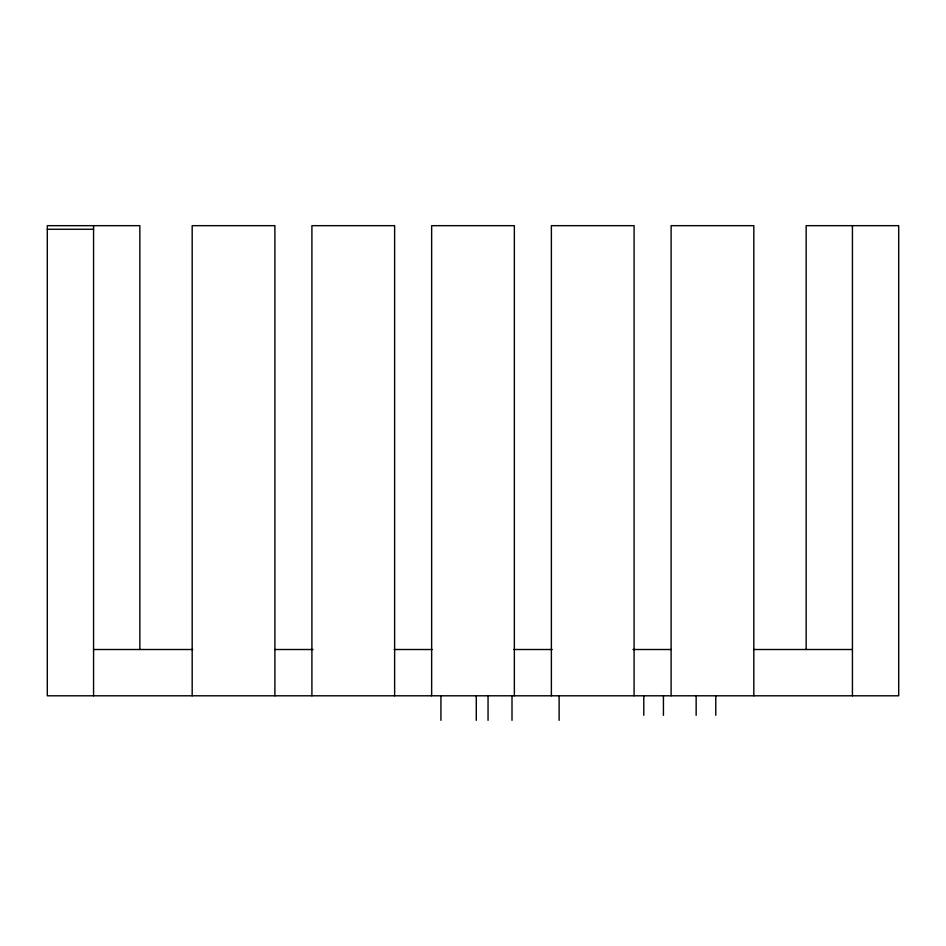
<?xml version="1.0" encoding="UTF-8"?>
<svg xmlns="http://www.w3.org/2000/svg" width="946" height="946" viewBox="0 0 946 946"><rect width="100%" height="100%" fill="white"/><g stroke="black" fill="none" stroke-linecap="round" stroke-linejoin="round"><path stroke-width="1.42" d="M47.3 229.263L93.571 229.263M93.571 649.512L192.748 649.512M274.896 649.512L313.043 649.512M394.186 649.512L432.31 649.512M513.926 649.512L552.216 649.512M632.957 649.512L671.104 649.512M753.82 649.512L852.429 649.512M852.429 225.668L852.429 695.795M806.158 649.512L806.158 225.668L898.7 225.668L898.7 695.795L47.3 695.795L47.3 225.668L139.842 225.668L139.842 649.512M753.82 695.795L753.82 225.668L671.104 225.668L671.104 695.795M715.779 695.795L715.779 715.33M696.15 695.795L696.15 715.33M663.43 695.795L663.43 715.33M643.788 695.795L643.788 715.33M634.092 695.795L634.092 225.668L551.376 225.668L551.376 695.795M559.121 695.795L559.121 720.332M514.352 695.795L514.352 225.668L431.648 225.668L431.648 695.795M511.999 695.795L511.999 720.332M488.053 695.795L488.053 720.332M476.276 695.795L476.276 720.332M440.931 695.795L440.931 720.332M394.624 695.795L394.624 225.668L311.908 225.668L311.908 695.795M274.896 695.795L274.896 225.668L192.18 225.668L192.18 695.795M93.571 225.668L93.571 695.795"/></g></svg>
